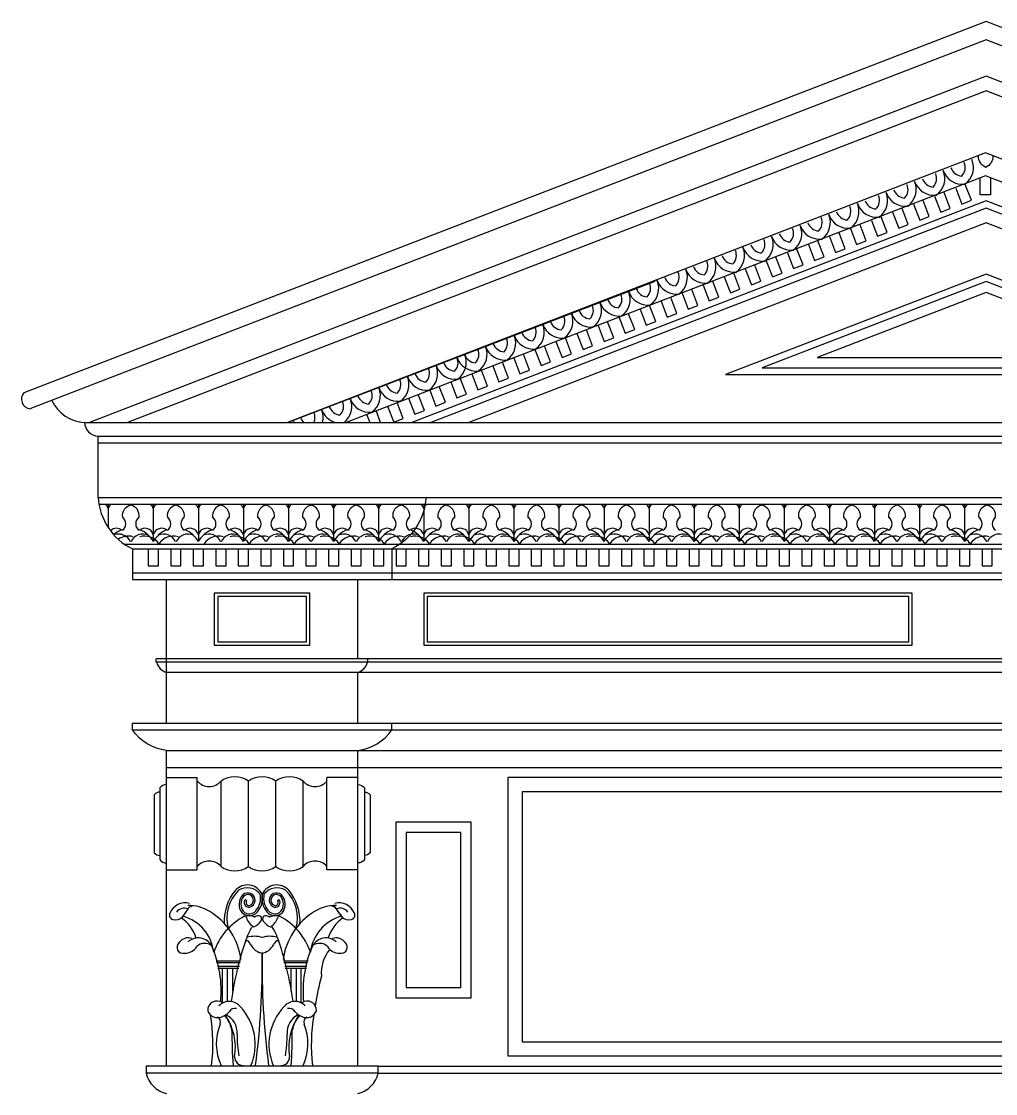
# Model space of a CAD drawing. Header units: metres. Extents: x 43070 to 45901, y 14841 to 19375.
# Drawn here: x 43071 to 44500, y 17803 to 19375 of the extents above; entities that cross this region are included whole.
import ezdxf

# ---------------------------------------------------------------- set-up
doc = ezdxf.new("R2010")
doc.units = ezdxf.units.M
for name, color, linetype in [('1', 3, 'Continuous'), ('3', 3, 'Continuous'), ('7', 7, 'Continuous')]:
    doc.layers.add(name, color=color, linetype=linetype)

# ---------------------------------------------------------------- blocks, each defined once
blk = doc.blocks.new('FH01F008')
at = {"layer": '1'}
for p, q in [((-47.25, 3704.4), (2409.75, 3704.4)), ((-46.07, 3609.96), (2408.64, 3609.96)), ((-11.07, 3555), (2373.57, 3555)), ((0, 3548.47), (2362.5, 3548.47)), ((0, 3515.4), (2362.5, 3515.4)), ((2329.43, 3391.52), (33.08, 3391.52)), ((0, 3298.05), (2362.5, 3298.05)), ((47.25, 3269.7), (2315.25, 3269.7)), ((47.25, 3231.9), (89.78, 3231.9)), ((89.78, 3104.33), (89.78, 3231.9)), ((122.85, 3109.05), (122.85, 3227.18)), ((160.65, 3109.05), (160.65, 3227.18)), ((198.45, 3109.05), (198.45, 3227.18)), ((236.25, 3109.05), (236.25, 3227.18)), ((269.33, 3104.33), (269.33, 3231.9)), ((311.85, 3231.9), (269.33, 3231.9)), ((47.25, 3104.33), (89.78, 3104.33)), ((311.85, 3104.33), (269.33, 3104.33)), ((340.2, 2823.33), (18.9, 2823.33)), ((340.2, 2823.33), (2022.3, 2823.33))]:
    blk.add_line(p, q, dxfattribs=at)
for points in [[(2512.62, 3764.29), (1181.25, 4277.84), (-150.12, 3764.29)], [(2504.25, 3742.2), (1181.25, 4252.58), (-141.75, 3742.2)], [(2064.77, 3723.3), (1180.35, 4064.49), (295.92, 3723.3)], [(1139.29, 4047.4), (1147.75, 4025.34), (1160.99, 4030.42), (1152.52, 4052.48)], [(1187.3, 4061.54), (1187.45, 4037.91), (1173.28, 4037.82), (1173.13, 4061.45)], [(1110.17, 4036.22), (1118.64, 4014.16), (1131.87, 4019.24), (1123.41, 4041.3)], [(1952.76, 3732.12), (1181.25, 4029.74), (386.89, 3723.3)], [(1949.36, 3723.3), (1181.25, 4019.62), (413.14, 3723.3)], [(1051.95, 4013.87), (1060.41, 3991.81), (1073.65, 3996.89), (1065.18, 4018.95)], [(1081.06, 4025.04), (1089.53, 4002.99), (1102.76, 4008.07), (1094.29, 4030.12)], [(1022.83, 4002.69), (1031.3, 3980.64), (1044.53, 3985.72), (1036.07, 4007.77)], [(993.72, 3991.52), (1002.19, 3969.46), (1015.42, 3974.54), (1006.95, 3996.6)], [(935.49, 3969.17), (943.96, 3947.11), (957.19, 3952.19), (948.73, 3974.25)], [(964.61, 3980.34), (973.07, 3958.29), (986.31, 3963.37), (977.84, 3985.42)], [(906.38, 3957.99), (914.84, 3935.93), (928.08, 3941.01), (919.61, 3963.07)], [(877.26, 3946.81), (885.73, 3924.76), (898.96, 3929.84), (890.5, 3951.89)], [(848.15, 3935.64), (856.62, 3913.58), (869.85, 3918.66), (861.38, 3940.72)], [(789.92, 3913.29), (798.39, 3891.23), (811.62, 3896.31), (803.16, 3918.37)], [(819.04, 3924.46), (827.5, 3902.41), (840.74, 3907.49), (832.27, 3929.54)], [(760.81, 3902.11), (769.28, 3880.06), (782.51, 3885.14), (774.04, 3907.19)], [(731.7, 3890.94), (740.16, 3868.88), (753.4, 3873.96), (744.93, 3896.02)], [(673.47, 3868.58), (681.94, 3846.53), (695.17, 3851.61), (686.7, 3873.66)], [(702.58, 3879.76), (711.05, 3857.7), (724.28, 3862.78), (715.82, 3884.84)], [(644.36, 3857.41), (652.82, 3835.35), (666.06, 3840.43), (657.59, 3862.49)], [(615.24, 3846.23), (623.71, 3824.18), (636.94, 3829.26), (628.47, 3851.31)], [(557.01, 3823.88), (565.48, 3801.83), (578.71, 3806.91), (570.25, 3828.96)], [(586.13, 3835.06), (594.59, 3813), (607.83, 3818.08), (599.36, 3840.14)], [(527.9, 3812.71), (536.37, 3790.65), (549.6, 3795.73), (541.13, 3817.79)], [(498.79, 3801.53), (507.25, 3779.47), (520.49, 3784.55), (512.02, 3806.61)], [(440.56, 3779.18), (449.03, 3757.12), (462.26, 3762.2), (453.79, 3784.26)], [(469.67, 3790.35), (478.14, 3768.3), (491.37, 3773.38), (482.91, 3795.43)], [(411.45, 3768), (419.91, 3745.95), (433.15, 3751.03), (424.68, 3773.08)], [(382.33, 3756.83), (390.8, 3734.77), (404.03, 3739.85), (395.57, 3761.91)], [(343.58, 3723.3), (337.34, 3739.56)], [(353.22, 3745.65), (361.68, 3723.6), (374.92, 3728.68), (366.45, 3750.73)], [(324.1, 3734.48), (328.39, 3723.3)], [(21.89, 3548.47), (21.89, 3524.85), (36.06, 3524.85), (36.06, 3548.47)], [(53.07, 3548.47), (53.07, 3524.85), (67.25, 3524.85), (67.25, 3548.47)], [(84.26, 3548.47), (84.26, 3524.85), (98.43, 3524.85), (98.43, 3548.47)], [(115.44, 3548.47), (115.44, 3524.85), (129.62, 3524.85), (129.62, 3548.47)], [(146.63, 3548.47), (146.63, 3524.85), (160.8, 3524.85), (160.8, 3548.47)], [(177.81, 3548.47), (177.81, 3524.85), (191.99, 3524.85), (191.99, 3548.47)], [(209, 3548.47), (209, 3524.85), (223.17, 3524.85), (223.17, 3548.47)], [(240.18, 3548.47), (240.18, 3524.85), (254.36, 3524.85), (254.36, 3548.47)], [(271.37, 3548.47), (271.37, 3524.85), (285.54, 3524.85), (285.54, 3548.47)], [(302.55, 3548.47), (302.55, 3524.85), (316.73, 3524.85), (316.73, 3548.47)], [(333.74, 3548.47), (333.74, 3524.85), (347.91, 3524.85), (347.91, 3548.47)], [(364.92, 3548.47), (364.92, 3524.85), (379.1, 3524.85), (379.1, 3548.47)], [(396.11, 3548.47), (396.11, 3524.85), (410.28, 3524.85), (410.28, 3548.47)], [(427.29, 3548.47), (427.29, 3524.85), (441.47, 3524.85), (441.47, 3548.47)], [(458.48, 3548.47), (458.48, 3524.85), (472.65, 3524.85), (472.65, 3548.47)], [(489.66, 3548.47), (489.66, 3524.85), (503.84, 3524.85), (503.84, 3548.47)], [(520.85, 3548.47), (520.85, 3524.85), (535.02, 3524.85), (535.02, 3548.47)], [(552.03, 3548.47), (552.03, 3524.85), (566.21, 3524.85), (566.21, 3548.47)], [(583.22, 3548.47), (583.22, 3524.85), (597.39, 3524.85), (597.39, 3548.47)], [(614.4, 3548.47), (614.4, 3524.85), (628.58, 3524.85), (628.58, 3548.47)], [(645.59, 3548.47), (645.59, 3524.85), (659.76, 3524.85), (659.76, 3548.47)], [(676.77, 3548.47), (676.77, 3524.85), (690.95, 3524.85), (690.95, 3548.47)], [(707.96, 3548.47), (707.96, 3524.85), (722.13, 3524.85), (722.13, 3548.47)], [(739.14, 3548.47), (739.14, 3524.85), (753.32, 3524.85), (753.32, 3548.47)], [(770.33, 3548.47), (770.33, 3524.85), (784.5, 3524.85), (784.5, 3548.47)], [(801.51, 3548.47), (801.51, 3524.85), (815.69, 3524.85), (815.69, 3548.47)], [(832.7, 3548.47), (832.7, 3524.85), (846.87, 3524.85), (846.87, 3548.47)], [(863.88, 3548.47), (863.88, 3524.85), (878.06, 3524.85), (878.06, 3548.47)], [(895.07, 3548.47), (895.07, 3524.85), (909.24, 3524.85), (909.24, 3548.47)], [(926.25, 3548.47), (926.25, 3524.85), (940.43, 3524.85), (940.43, 3548.47)], [(957.44, 3548.47), (957.44, 3524.85), (971.61, 3524.85), (971.61, 3548.47)], [(988.62, 3548.47), (988.62, 3524.85), (1002.8, 3524.85), (1002.8, 3548.47)], [(1019.81, 3548.47), (1019.81, 3524.85), (1033.98, 3524.85), (1033.98, 3548.47)], [(1050.99, 3548.47), (1050.99, 3524.85), (1065.17, 3524.85), (1065.17, 3548.47)], [(1082.18, 3548.47), (1082.18, 3524.85), (1096.35, 3524.85), (1096.35, 3548.47)], [(1113.36, 3548.47), (1113.36, 3524.85), (1127.54, 3524.85), (1127.54, 3548.47)], [(1144.55, 3548.47), (1144.55, 3524.85), (1158.72, 3524.85), (1158.72, 3548.47)], [(1175.73, 3548.47), (1175.73, 3524.85), (1189.91, 3524.85), (1189.91, 3548.47)]]:
    blk.add_lwpolyline(points, dxfattribs=at)
for points in [[(1122.07, 4071.67, 0.35), (1152.03, 4052.8, 0.35), (1161.66, 4086.87, 0.35)], [(1132.76, 4075.46, 0.3), (1147.72, 4064.03, 0.3), (1151.18, 4082.53, 0.3)], [(1190.64, 4092, -0.3), (1180.87, 4075.91, -0.3), (1170.91, 4091.88, -0.3)], [(1082.49, 4056.48, 0.35), (1112.44, 4037.61, 0.35), (1122.07, 4071.67, 0.35)], [(1093.18, 4060.26, 0.3), (1108.13, 4048.84, 0.3), (1111.6, 4067.33, 0.3)], [(1042.9, 4041.28, 0.35), (1072.85, 4022.41, 0.35), (1082.49, 4056.48, 0.35)], [(1053.59, 4045.07, 0.3), (1068.54, 4033.64, 0.3), (1072.01, 4052.14, 0.3)], [(1003.32, 4026.09, 0.35), (1033.27, 4007.22, 0.35), (1042.9, 4041.28, 0.35)], [(1014.01, 4029.87, 0.3), (1028.96, 4018.44, 0.3), (1032.43, 4036.94, 0.3)], [(963.73, 4010.89, 0.35), (993.68, 3992.02, 0.35), (1003.32, 4026.09, 0.35)], [(974.42, 4014.67, 0.3), (989.37, 4003.25, 0.3), (992.84, 4021.75, 0.3)], [(924.14, 3995.69, 0.35), (954.1, 3976.83, 0.35), (963.73, 4010.89, 0.35)], [(934.83, 3999.48, 0.3), (949.79, 3988.05, 0.3), (953.25, 4006.55, 0.3)], [(884.56, 3980.5, 0.35), (914.51, 3961.63, 0.35), (924.14, 3995.69, 0.35)], [(895.25, 3984.28, 0.3), (910.2, 3972.86, 0.3), (913.67, 3991.35, 0.3)], [(844.97, 3965.3, 0.35), (874.92, 3946.43, 0.35), (884.56, 3980.5, 0.35)], [(855.66, 3969.09, 0.3), (870.61, 3957.66, 0.3), (874.08, 3976.16, 0.3)], [(805.38, 3950.11, 0.35), (835.34, 3931.24, 0.35), (844.97, 3965.3, 0.35)], [(816.07, 3953.89, 0.3), (831.03, 3942.46, 0.3), (834.49, 3960.96, 0.3)], [(765.8, 3934.91, 0.35), (795.75, 3916.04, 0.35), (805.38, 3950.11, 0.35)], [(776.49, 3938.7, 0.3), (791.44, 3927.27, 0.3), (794.91, 3945.77, 0.3)], [(726.21, 3919.72, 0.35), (756.16, 3900.85, 0.35), (765.8, 3934.91, 0.35)], [(736.9, 3923.5, 0.3), (751.85, 3912.07, 0.3), (755.32, 3930.57, 0.3)], [(686.63, 3904.52, 0.35), (716.58, 3885.65, 0.35), (726.21, 3919.72, 0.35)], [(697.32, 3908.3, 0.3), (712.27, 3896.88, 0.3), (715.74, 3915.38, 0.3)], [(647.04, 3889.32, 0.35), (676.99, 3870.46, 0.35), (686.63, 3904.52, 0.35)], [(657.73, 3893.11, 0.3), (672.68, 3881.68, 0.3), (676.15, 3900.18, 0.3)], [(607.45, 3874.13, 0.35), (637.41, 3855.26, 0.35), (647.04, 3889.32, 0.35)], [(567.87, 3858.93, 0.35), (597.82, 3840.06, 0.35), (607.45, 3874.13, 0.35)], [(618.14, 3877.91, 0.3), (633.1, 3866.49, 0.3), (636.56, 3884.98, 0.3)], [(528.28, 3843.74, 0.35), (558.23, 3824.87, 0.35), (567.87, 3858.93, 0.35)], [(578.56, 3862.72, 0.3), (593.51, 3851.29, 0.3), (596.98, 3869.79, 0.3)], [(488.69, 3828.54, 0.35), (518.65, 3809.67, 0.35), (528.28, 3843.74, 0.35)], [(538.97, 3847.52, 0.3), (553.92, 3836.09, 0.3), (557.39, 3854.59, 0.3)], [(449.11, 3813.35, 0.35), (479.06, 3794.48, 0.35), (488.69, 3828.54, 0.35)], [(499.38, 3832.33, 0.3), (514.34, 3820.9, 0.3), (517.8, 3839.4, 0.3)], [(420.21, 3801.93, 0.35), (450.16, 3783.07, 0.35), (459.8, 3817.13, 0.35)], [(430.9, 3805.72, 0.3), (445.85, 3794.29, 0.3), (449.32, 3812.79, 0.3)], [(459.8, 3817.13, 0.3), (474.75, 3805.7, 0.3), (478.22, 3824.2, 0.3)], [(380.63, 3786.74, 0.35), (410.58, 3767.87, 0.35), (420.21, 3801.93, 0.35)], [(391.32, 3790.52, 0.3), (406.27, 3779.1, 0.3), (409.74, 3797.59, 0.3)], [(341.04, 3771.54, 0.35), (370.99, 3752.67, 0.35), (380.63, 3786.74, 0.35)], [(351.73, 3775.33, 0.3), (366.68, 3763.9, 0.3), (370.15, 3782.4, 0.3)], [(301.45, 3756.35, 0.35), (331.41, 3737.48, 0.35), (341.04, 3771.54, 0.35)], [(312.14, 3760.13, 0.3), (327.1, 3748.7, 0.3), (330.56, 3767.2, 0.3)], [(272.56, 3744.94, 0.3), (287.51, 3733.51, 0.3), (290.98, 3752.01, 0.3)], [(293.14, 3723.3, 0.33), (301.45, 3756.35)], [(251.25, 3723.3, 0.2), (251.39, 3736.81)], [(263.19, 3723.3, 0.16), (261.87, 3741.15)], [(261.87, 3741.15, 0.24), (280.67, 3723.3, 0.24)], [(222.28, 3725.96, 0.03), (223.37, 3723.3, 0.03)], [(232.97, 3729.74, 0.11), (237.04, 3723.3, 0.11)]]:
    blk.add_lwpolyline(points, format="xyb", dxfattribs=at)
for points in [[(1541.58, 3789.45), (1181.25, 3928.46), (820.92, 3789.45)], [(1414.7, 3813.07), (1181.25, 3903.13), (947.8, 3813.07)], [(118.13, 3419.95), (240.98, 3419.95), (240.98, 3482.33), (118.13, 3482.33)], [(408.17, 3419.95), (1074.4, 3419.95), (1074.4, 3482.33), (408.17, 3482.33)], [(539.2, 2866.41), (1823.3, 2866.41), (1823.3, 3212.45), (539.2, 3212.45)], [(378.94, 2941.46), (454.48, 2941.46), (454.48, 3156.27), (378.94, 3156.27)]]:
    blk.add_lwpolyline(points, close=True, dxfattribs=at)
for centre, radius, start, end in [((-140.18, 3755.42), 13.32, 138.24, 263.24), ((141.75, 3200.48), 32.7, 54.7, 125.3), ((179.55, 3199.95), 33.14, 55.23, 124.77), ((217.35, 3200.48), 32.7, 54.7, 125.3), ((106.31, 3241.73), 22.03, 221.36, 318.64), ((252.79, 3241.73), 22.03, 221.36, 318.64), ((106.31, 3094.49), 22.03, 41.36, 138.64), ((252.79, 3094.49), 22.03, 41.36, 138.64), ((141.75, 3135.74), 32.7, 234.7, 305.3), ((179.55, 3136.27), 33.14, 235.23, 304.77), ((217.35, 3135.74), 32.7, 234.7, 305.3)]:
    blk.add_arc(centre, radius, start, end, dxfattribs=at)
at = {"layer": '3'}
for p, q in [((-33.4, 3608.87), (-33.4, 3577.91)), ((28.97, 3608.87), (28.97, 3558.5)), ((91.34, 3608.87), (91.34, 3558.5)), ((91.34, 3608.87), (91.34, 3558.5)), ((91.34, 3608.87), (91.34, 3558.5)), ((153.71, 3608.87), (153.71, 3558.5)), ((216.08, 3608.87), (216.08, 3558.5)), ((216.08, 3608.87), (216.08, 3558.5)), ((278.45, 3608.87), (278.45, 3558.5)), ((340.82, 3608.87), (340.82, 3558.5)), ((403.19, 3608.87), (403.19, 3558.5)), ((403.19, 3608.87), (403.19, 3558.5)), ((465.56, 3608.87), (465.56, 3558.5)), ((527.93, 3608.87), (527.93, 3558.5)), ((590.3, 3608.87), (590.3, 3558.5)), ((652.67, 3608.87), (652.67, 3558.5)), ((652.67, 3608.87), (652.67, 3558.5)), ((715.04, 3608.87), (715.04, 3558.5)), ((777.41, 3608.87), (777.41, 3558.5)), ((839.78, 3608.87), (839.78, 3558.5)), ((902.15, 3608.87), (902.15, 3558.5)), ((902.15, 3608.87), (902.15, 3558.5)), ((964.52, 3608.87), (964.52, 3558.5)), ((1026.89, 3608.87), (1026.89, 3558.5)), ((1089.26, 3608.87), (1089.26, 3558.5)), ((1151.63, 3608.87), (1151.63, 3558.5)), ((1151.63, 3608.87), (1151.63, 3558.5)), ((156.48, 3063.54), (158.27, 3061.65)), ((202.62, 3063.54), (200.83, 3061.65)), ((115.92, 2978.75), (149.86, 2978.75)), ((116.56, 2976.15), (149.25, 2976.15)), ((117.73, 2970.95), (148.06, 2970.95)), ((118.27, 2968.35), (147.48, 2968.35)), ((124.96, 2920.15), (124.96, 2968.35)), ((131.6, 2922.25), (131.6, 2968.35)), ((138.93, 2936.62), (138.93, 2968.35)), ((209.22, 2978.75), (243.16, 2978.75)), ((209.83, 2976.15), (242.52, 2976.15)), ((211.02, 2970.95), (241.35, 2970.95)), ((211.6, 2968.35), (240.81, 2968.35)), ((219.8, 2936.62), (219.8, 2968.35)), ((227.12, 2922.25), (227.12, 2968.35)), ((233.77, 2920.15), (233.77, 2968.35))]:
    blk.add_line(p, q, dxfattribs=at)
for centre, radius, start, end in [((-39.62, 3603.29), 6.28, 9.44, 62.78), ((-27.18, 3603.29), 6.28, 117.22, 170.56), ((1.3, 3593.97), 15.31, 103.27, 187.63), ((-5.72, 3593.97), 15.31, 352.37, 76.73), ((22.75, 3603.29), 6.28, 9.44, 62.78), ((35.19, 3603.29), 6.28, 117.22, 170.56), ((63.67, 3593.97), 15.31, 103.27, 187.63), ((56.65, 3593.97), 15.31, 352.37, 76.73), ((85.12, 3603.29), 6.28, 9.44, 62.78), ((85.12, 3603.29), 6.28, 9.44, 62.78), ((85.12, 3603.29), 6.28, 9.44, 62.78), ((97.56, 3603.29), 6.28, 117.22, 170.56), ((97.56, 3603.29), 6.28, 117.22, 170.56), ((97.56, 3603.29), 6.28, 117.22, 170.56), ((126.04, 3593.97), 15.31, 103.27, 187.63), ((119.02, 3593.97), 15.31, 352.37, 76.73), ((147.49, 3603.29), 6.28, 9.44, 62.78), ((159.93, 3603.29), 6.28, 117.22, 170.56), ((188.41, 3593.97), 15.31, 103.27, 187.63), ((181.39, 3593.97), 15.31, 352.37, 76.73), ((209.86, 3603.29), 6.28, 9.44, 62.78), ((209.86, 3603.29), 6.28, 9.44, 62.78), ((222.3, 3603.29), 6.28, 117.22, 170.56), ((222.3, 3603.29), 6.28, 117.22, 170.56), ((250.78, 3593.97), 15.31, 103.27, 187.63), ((243.76, 3593.97), 15.31, 352.37, 76.73), ((272.23, 3603.29), 6.28, 9.44, 62.78), ((284.67, 3603.29), 6.28, 117.22, 170.56), ((313.15, 3593.97), 15.31, 103.27, 187.63), ((306.13, 3593.97), 15.31, 352.37, 76.73), ((334.6, 3603.29), 6.28, 9.44, 62.78), ((347.04, 3603.29), 6.28, 117.22, 170.56), ((375.52, 3593.97), 15.31, 103.27, 187.63), ((368.5, 3593.97), 15.31, 352.37, 76.73), ((396.97, 3603.29), 6.28, 9.44, 62.78), ((396.97, 3603.29), 6.28, 9.44, 62.78), ((409.41, 3603.29), 6.28, 117.22, 170.56), ((409.41, 3603.29), 6.28, 117.22, 170.56), ((437.89, 3593.97), 15.31, 103.27, 187.63), ((430.87, 3593.97), 15.31, 352.37, 76.73), ((459.34, 3603.29), 6.28, 9.44, 62.78), ((471.78, 3603.29), 6.28, 117.22, 170.56), ((500.26, 3593.97), 15.31, 103.27, 187.63), ((493.24, 3593.97), 15.31, 352.37, 76.73), ((521.71, 3603.29), 6.28, 9.44, 62.78), ((534.15, 3603.29), 6.28, 117.22, 170.56), ((562.63, 3593.97), 15.31, 103.27, 187.63), ((555.61, 3593.97), 15.31, 352.37, 76.73), ((584.08, 3603.29), 6.28, 9.44, 62.78), ((596.52, 3603.29), 6.28, 117.22, 170.56), ((625, 3593.97), 15.31, 103.27, 187.63), ((617.98, 3593.97), 15.31, 352.37, 76.73), ((646.45, 3603.29), 6.28, 9.44, 62.78), ((646.45, 3603.29), 6.28, 9.44, 62.78), ((658.89, 3603.29), 6.28, 117.22, 170.56), ((658.89, 3603.29), 6.28, 117.22, 170.56), ((687.37, 3593.97), 15.31, 103.27, 187.63), ((680.35, 3593.97), 15.31, 352.37, 76.73), ((708.82, 3603.29), 6.28, 9.44, 62.78), ((721.26, 3603.29), 6.28, 117.22, 170.56), ((749.74, 3593.97), 15.31, 103.27, 187.63), ((742.72, 3593.97), 15.31, 352.37, 76.73), ((771.19, 3603.29), 6.28, 9.44, 62.78), ((783.63, 3603.29), 6.28, 117.22, 170.56), ((812.11, 3593.97), 15.31, 103.27, 187.63), ((805.09, 3593.97), 15.31, 352.37, 76.73), ((833.56, 3603.29), 6.28, 9.44, 62.78), ((846, 3603.29), 6.28, 117.22, 170.56), ((874.48, 3593.97), 15.31, 103.27, 187.63), ((867.46, 3593.97), 15.31, 352.37, 76.73), ((895.93, 3603.29), 6.28, 9.44, 62.78), ((895.93, 3603.29), 6.28, 9.44, 62.78), ((908.37, 3603.29), 6.28, 117.22, 170.56), ((908.37, 3603.29), 6.28, 117.22, 170.56), ((936.85, 3593.97), 15.31, 103.27, 187.63), ((929.83, 3593.97), 15.31, 352.37, 76.73), ((958.3, 3603.29), 6.28, 9.44, 62.78), ((970.74, 3603.29), 6.28, 117.22, 170.56), ((999.22, 3593.97), 15.31, 103.27, 187.63), ((992.2, 3593.97), 15.31, 352.37, 76.73), ((1020.67, 3603.29), 6.28, 9.44, 62.78), ((1033.11, 3603.29), 6.28, 117.22, 170.56), ((1061.59, 3593.97), 15.31, 103.27, 187.63), ((1054.57, 3593.97), 15.31, 352.37, 76.73), ((1083.04, 3603.29), 6.28, 9.44, 62.78), ((1095.48, 3603.29), 6.28, 117.22, 170.56), ((1123.96, 3593.97), 15.31, 103.27, 187.63), ((1116.94, 3593.97), 15.31, 352.37, 76.73), ((1145.41, 3603.29), 6.28, 9.44, 62.78), ((1145.41, 3603.29), 6.28, 9.44, 62.78), ((1157.85, 3603.29), 6.28, 117.22, 170.56), ((1157.85, 3603.29), 6.28, 117.22, 170.56), ((1186.33, 3593.97), 15.31, 103.27, 187.63), ((1179.31, 3593.97), 15.31, 352.37, 76.73), ((-19.89, 3582.98), 10.79, 303.91, 56.09), ((15.46, 3582.98), 10.79, 123.91, 236.09), ((42.48, 3582.98), 10.79, 303.91, 56.09), ((77.83, 3582.98), 10.79, 123.91, 236.09), ((104.85, 3582.98), 10.79, 303.91, 56.09), ((140.2, 3582.98), 10.79, 123.91, 236.09), ((167.22, 3582.98), 10.79, 303.91, 56.09), ((202.57, 3582.98), 10.79, 123.91, 236.09), ((229.59, 3582.98), 10.79, 303.91, 56.09), ((264.94, 3582.98), 10.79, 123.91, 236.09), ((291.96, 3582.98), 10.79, 303.91, 56.09), ((327.31, 3582.98), 10.79, 123.91, 236.09), ((354.33, 3582.98), 10.79, 303.91, 56.09), ((389.68, 3582.98), 10.79, 123.91, 236.09), ((416.7, 3582.98), 10.79, 303.91, 56.09), ((452.05, 3582.98), 10.79, 123.91, 236.09), ((479.07, 3582.98), 10.79, 303.91, 56.09), ((514.42, 3582.98), 10.79, 123.91, 236.09), ((541.44, 3582.98), 10.79, 303.91, 56.09), ((576.79, 3582.98), 10.79, 123.91, 236.09), ((603.81, 3582.98), 10.79, 303.91, 56.09), ((639.16, 3582.98), 10.79, 123.91, 236.09), ((666.18, 3582.98), 10.79, 303.91, 56.09), ((701.53, 3582.98), 10.79, 123.91, 236.09), ((728.55, 3582.98), 10.79, 303.91, 56.09), ((763.9, 3582.98), 10.79, 123.91, 236.09), ((790.92, 3582.98), 10.79, 303.91, 56.09), ((826.27, 3582.98), 10.79, 123.91, 236.09), ((853.29, 3582.98), 10.79, 303.91, 56.09), ((888.64, 3582.98), 10.79, 123.91, 236.09), ((915.66, 3582.98), 10.79, 303.91, 56.09), ((951.01, 3582.98), 10.79, 123.91, 236.09), ((978.03, 3582.98), 10.79, 303.91, 56.09), ((1013.38, 3582.98), 10.79, 123.91, 236.09), ((1040.4, 3582.98), 10.79, 303.91, 56.09), ((1075.75, 3582.98), 10.79, 123.91, 236.09), ((1102.77, 3582.98), 10.79, 303.91, 56.09), ((1138.12, 3582.98), 10.79, 123.91, 236.09), ((1165.14, 3582.98), 10.79, 303.91, 56.09), ((1200.49, 3582.98), 10.79, 123.91, 236.09), ((-21.65, 3564.72), 12.14, 50.13, 134.61), ((-0.8, 3540.21), 37.38, 112.2, 131.93), ((17.23, 3564.72), 12.14, 14.62, 129.87), ((-3.62, 3540.21), 37.38, 29.29, 67.8), ((40.72, 3564.72), 12.14, 50.13, 165.38), ((61.57, 3540.21), 37.38, 112.2, 150.71), ((79.6, 3564.72), 12.14, 14.62, 129.87), ((58.75, 3540.21), 37.38, 29.29, 67.8), ((103.09, 3564.72), 12.14, 50.13, 165.38), ((123.94, 3540.21), 37.38, 112.2, 150.71), ((141.97, 3564.72), 12.14, 14.62, 129.87), ((121.12, 3540.21), 37.38, 29.29, 67.8), ((165.46, 3564.72), 12.14, 50.13, 165.38), ((186.31, 3540.21), 37.38, 112.2, 150.71), ((204.34, 3564.72), 12.14, 14.62, 129.87), ((183.49, 3540.21), 37.38, 29.29, 67.8), ((227.83, 3564.72), 12.14, 50.13, 165.38), ((248.68, 3540.21), 37.38, 112.2, 150.71), ((266.71, 3564.72), 12.14, 14.62, 129.87), ((245.86, 3540.21), 37.38, 29.29, 67.8), ((290.2, 3564.72), 12.14, 50.13, 165.38), ((311.05, 3540.21), 37.38, 112.2, 150.71), ((329.08, 3564.72), 12.14, 14.62, 129.87), ((308.23, 3540.21), 37.38, 29.29, 67.8), ((352.57, 3564.72), 12.14, 50.13, 165.38), ((373.42, 3540.21), 37.38, 112.2, 150.71), ((391.45, 3564.72), 12.14, 14.62, 129.87), ((370.6, 3540.21), 37.38, 29.29, 67.8), ((414.94, 3564.72), 12.14, 50.13, 165.38), ((435.79, 3540.21), 37.38, 112.2, 150.71), ((453.82, 3564.72), 12.14, 14.62, 129.87), ((432.97, 3540.21), 37.38, 29.29, 67.8), ((477.31, 3564.72), 12.14, 50.13, 165.38), ((498.16, 3540.21), 37.38, 112.2, 150.71), ((516.19, 3564.72), 12.14, 14.62, 129.87), ((495.34, 3540.21), 37.38, 29.29, 67.8), ((539.68, 3564.72), 12.14, 50.13, 165.38), ((560.53, 3540.21), 37.38, 112.2, 150.71), ((578.56, 3564.72), 12.14, 14.62, 129.87), ((557.71, 3540.21), 37.38, 29.29, 67.8), ((602.05, 3564.72), 12.14, 50.13, 165.38), ((622.9, 3540.21), 37.38, 112.2, 150.71), ((640.93, 3564.72), 12.14, 14.62, 129.87), ((620.08, 3540.21), 37.38, 29.29, 67.8), ((664.42, 3564.72), 12.14, 50.13, 165.38), ((685.27, 3540.21), 37.38, 112.2, 150.71), ((703.3, 3564.72), 12.14, 14.62, 129.87), ((682.45, 3540.21), 37.38, 29.29, 67.8), ((726.79, 3564.72), 12.14, 50.13, 165.38), ((747.64, 3540.21), 37.38, 112.2, 150.71), ((765.67, 3564.72), 12.14, 14.62, 129.87), ((744.82, 3540.21), 37.38, 29.29, 67.8), ((789.16, 3564.72), 12.14, 50.13, 165.38), ((810.01, 3540.21), 37.38, 112.2, 150.71), ((828.04, 3564.72), 12.14, 14.62, 129.87), ((807.19, 3540.21), 37.38, 29.29, 67.8), ((851.53, 3564.72), 12.14, 50.13, 165.38), ((872.38, 3540.21), 37.38, 112.2, 150.71), ((890.41, 3564.72), 12.14, 14.62, 129.87), ((869.56, 3540.21), 37.38, 29.29, 67.8), ((913.9, 3564.72), 12.14, 50.13, 165.38), ((934.75, 3540.21), 37.38, 112.2, 150.71), ((952.78, 3564.72), 12.14, 14.62, 129.87), ((931.93, 3540.21), 37.38, 29.29, 67.8), ((976.27, 3564.72), 12.14, 50.13, 165.38), ((997.12, 3540.21), 37.38, 112.2, 150.71), ((1015.15, 3564.72), 12.14, 14.62, 129.87), ((994.3, 3540.21), 37.38, 29.29, 67.8), ((1038.64, 3564.72), 12.14, 50.13, 165.38), ((1059.49, 3540.21), 37.38, 112.2, 150.71), ((1077.52, 3564.72), 12.14, 14.62, 129.87), ((1056.67, 3540.21), 37.38, 29.29, 67.8), ((1101.01, 3564.72), 12.14, 50.13, 165.38), ((1121.86, 3540.21), 37.38, 112.2, 150.71), ((1139.89, 3564.72), 12.14, 14.62, 129.87), ((1119.04, 3540.21), 37.38, 29.29, 67.8), ((1163.38, 3564.72), 12.14, 50.13, 165.38), ((1184.23, 3540.21), 37.38, 112.2, 150.71), ((-19.05, 3550.93), 17.95, 23.27, 110.98), ((-5.42, 3541.63), 24.39, 75.2, 124.96), ((14.63, 3550.93), 17.95, 64.91, 156.73), ((16.66, 3541.63), 24.39, 34.33, 104.8), ((43.32, 3550.93), 17.95, 23.27, 115.09), ((56.95, 3541.63), 24.39, 75.2, 145.67), ((77, 3550.93), 17.95, 64.91, 156.73), ((105.69, 3550.93), 17.95, 23.27, 115.09), ((119.32, 3541.63), 24.39, 75.2, 145.67), ((139.37, 3550.93), 17.95, 64.91, 156.73), ((141.4, 3541.63), 24.39, 34.33, 104.8), ((168.06, 3550.93), 17.95, 23.27, 115.09), ((181.69, 3541.63), 24.39, 75.2, 145.67), ((201.74, 3550.93), 17.95, 64.91, 156.73), ((203.77, 3541.63), 24.39, 34.33, 104.8), ((230.43, 3550.93), 17.95, 23.27, 115.09), ((244.06, 3541.63), 24.39, 75.2, 145.67), ((264.11, 3550.93), 17.95, 64.91, 156.73), ((266.14, 3541.63), 24.39, 34.33, 104.8), ((292.8, 3550.93), 17.95, 23.27, 115.09), ((306.43, 3541.63), 24.39, 75.2, 145.67), ((326.48, 3550.93), 17.95, 64.91, 156.73), ((328.51, 3541.63), 24.39, 34.33, 104.8), ((355.17, 3550.93), 17.95, 23.27, 115.09), ((368.8, 3541.63), 24.39, 75.2, 145.67), ((388.85, 3550.93), 17.95, 64.91, 156.73), ((390.88, 3541.63), 24.39, 34.33, 104.8), ((417.54, 3550.93), 17.95, 23.27, 115.09), ((431.17, 3541.63), 24.39, 75.2, 145.67), ((451.22, 3550.93), 17.95, 64.91, 156.73), ((453.25, 3541.63), 24.39, 34.33, 104.8), ((479.91, 3550.93), 17.95, 23.27, 115.09), ((493.54, 3541.63), 24.39, 75.2, 145.67), ((513.59, 3550.93), 17.95, 64.91, 156.73), ((515.62, 3541.63), 24.39, 34.33, 104.8), ((542.28, 3550.93), 17.95, 23.27, 115.09), ((555.91, 3541.63), 24.39, 75.2, 145.67), ((575.96, 3550.93), 17.95, 64.91, 156.73), ((577.99, 3541.63), 24.39, 34.33, 104.8), ((604.65, 3550.93), 17.95, 23.27, 115.09), ((618.28, 3541.63), 24.39, 75.2, 145.67), ((638.33, 3550.93), 17.95, 64.91, 156.73), ((640.36, 3541.63), 24.39, 34.33, 104.8), ((667.02, 3550.93), 17.95, 23.27, 115.09), ((680.65, 3541.63), 24.39, 75.2, 145.67), ((700.7, 3550.93), 17.95, 64.91, 156.73), ((702.73, 3541.63), 24.39, 34.33, 104.8), ((729.39, 3550.93), 17.95, 23.27, 115.09), ((743.02, 3541.63), 24.39, 75.2, 145.67), ((763.07, 3550.93), 17.95, 64.91, 156.73), ((765.1, 3541.63), 24.39, 34.33, 104.8), ((791.76, 3550.93), 17.95, 23.27, 115.09), ((805.39, 3541.63), 24.39, 75.2, 145.67), ((825.44, 3550.93), 17.95, 64.91, 156.73), ((827.47, 3541.63), 24.39, 34.33, 104.8), ((854.13, 3550.93), 17.95, 23.27, 115.09), ((867.76, 3541.63), 24.39, 75.2, 145.67), ((887.81, 3550.93), 17.95, 64.91, 156.73), ((889.84, 3541.63), 24.39, 34.33, 104.8), ((916.5, 3550.93), 17.95, 23.27, 115.09), ((930.13, 3541.63), 24.39, 75.2, 145.67), ((950.18, 3550.93), 17.95, 64.91, 156.73), ((952.21, 3541.63), 24.39, 34.33, 104.8), ((978.87, 3550.93), 17.95, 23.27, 115.09), ((992.5, 3541.63), 24.39, 75.2, 145.67), ((1012.55, 3550.93), 17.95, 64.91, 156.73), ((1014.58, 3541.63), 24.39, 34.33, 104.8), ((1041.24, 3550.93), 17.95, 23.27, 115.09), ((1054.87, 3541.63), 24.39, 75.2, 145.67), ((1074.92, 3550.93), 17.95, 64.91, 156.73), ((1076.95, 3541.63), 24.39, 34.33, 104.8), ((1103.61, 3550.93), 17.95, 23.27, 115.09), ((1117.24, 3541.63), 24.39, 75.2, 145.67), ((1137.29, 3550.93), 17.95, 64.91, 156.73), ((1139.32, 3541.63), 24.39, 34.33, 104.8), ((1165.98, 3550.93), 17.95, 23.27, 115.09), ((1179.61, 3541.63), 24.39, 75.2, 145.67), ((1199.66, 3550.93), 17.95, 64.91, 156.73), ((194.07, 3033.12), 67.03, 140.11, 183.29), ((183.07, 3037.89), 52.55, 133.29, 196.13), ((159.26, 3061.07), 22.42, 25.07, 137.87), ((158.91, 3056.75), 22.74, 37.41, 121.48), ((166.06, 3056.84), 18.48, 135.47, 217.77), ((159.73, 3062.41), 10.07, 287.06, 132.84), ((159.77, 3062.6), 7.71, 282.67, 142.26), ((150.6, 3065.35), 26.84, 319.65, 10.22), ((150.6, 3065.35), 29.44, 319.65, 10.22), ((208.5, 3065.35), 29.44, 169.78, 220.35), ((199.84, 3061.07), 22.42, 42.13, 154.93), ((208.5, 3065.35), 26.84, 169.78, 220.35), ((200.19, 3056.75), 22.74, 58.52, 142.59), ((199.37, 3062.41), 10.07, 47.16, 252.94), ((199.33, 3062.6), 7.71, 37.74, 257.33), ((193.04, 3056.84), 18.48, 322.23, 44.53), ((176.4, 3038.11), 52.14, 343.26, 46.84), ((165.03, 3033.12), 67.03, 356.73, 39.89), ((73.29, 3035.62), 23.1, 75.45, 157.72), ((77.08, 2997.69), 57.52, 58.57, 90.47), ((166.66, 3057.11), 16.52, 141.83, 217.23), ((161.25, 3059.13), 6.5, 137.22, 282.77), ((161.46, 3059.14), 4.06, 141.87, 270), ((197.85, 3059.13), 6.5, 257.23, 42.78), ((197.64, 3059.14), 4.06, 270, 38.13), ((192.44, 3057.11), 16.52, 322.77, 38.17), ((282.02, 2997.69), 57.52, 89.53, 121.43), ((285.8, 3035.62), 23.1, 22.28, 104.55), ((57.61, 3041.69), 6.3, 154.78, 255.79), ((71.81, 3038.57), 12.86, 66.24, 145.45), ((32.92, 3074), 50.02, 316.49, 332.2), ((53.78, 2983.19), 59.36, 6.94, 74.25), ((83.29, 3047.04), 7.12, 89.82, 149.27), ((60.12, 2969.08), 90.78, 7.06, 58.86), ((195.15, 2963.05), 86.85, 117.33, 161.67), ((161.91, 3055.45), 14.41, 223.52, 320.53), ((161.92, 3055.44), 11.83, 224.68, 318.94), ((155.84, 3038.26), 1.89, 3.27, 121.28), ((161.24, 3021.55), 19.32, 66.57, 106.93), ((174.42, 3030.16), 10.49, 86.15, 125.9), ((175.1, 3036.68), 3.95, 40.98, 89.64), ((183.99, 3036.68), 3.95, 90.36, 139.02), ((184.66, 3030.16), 10.49, 54.1, 93.85), ((197.19, 3055.45), 14.41, 219.47, 316.48), ((197.18, 3055.44), 11.83, 221.06, 315.32), ((197.84, 3021.55), 19.32, 73.07, 113.43), ((203.24, 3038.26), 1.89, 58.72, 176.73), ((163.94, 2963.05), 86.85, 18.33, 62.67), ((298.98, 2969.08), 90.78, 121.14, 172.94), ((305.3, 2983.19), 59.36, 105.75, 173.06), ((275.79, 3047.04), 7.12, 30.73, 90.18), ((275.79, 3047.04), 7.12, 30.73, 90.18), ((276.15, 3047.04), 7.12, 30.73, 90.18), ((326.17, 3074), 50.02, 207.8, 223.51), ((326.17, 3074), 50.02, 207.8, 223.51), ((326.52, 3074), 50.02, 207.8, 223.51), ((287.63, 3038.57), 12.86, 34.55, 113.76), ((301.47, 3041.69), 6.3, 284.21, 25.22), ((59.25, 3048.72), 13.51, 256.38, 317.37), ((33.28, 2991.09), 58.36, 19, 53.82), ((180.67, 3046.36), 24.3, 199.2, 239.01), ((214.03, 2992.14), 58.77, 144.04, 160.94), ((157.6, 3048.34), 25.14, 294.85, 323.83), ((173.47, 3036.53), 5.36, 325.56, 30.71), ((185.61, 3036.53), 5.36, 149.29, 214.44), ((201.48, 3048.34), 25.14, 216.17, 245.15), ((178.41, 3046.36), 24.3, 300.99, 340.8), ((145.05, 2992.14), 58.77, 19.06, 35.96), ((325.8, 2991.09), 58.36, 126.18, 161), ((299.83, 3048.72), 13.51, 222.63, 283.62), ((77.02, 2995.42), 14.87, 68.87, 145.48), ((91.21, 2989.04), 21.22, 29.05, 131.12), ((578.86, 2860.84), 446.47, 160.35, 172.1), ((168.65, 2976.75), 35.75, 71.96, 106.15), ((190.43, 2976.75), 35.75, 73.85, 108.04), ((-219.78, 2860.84), 446.47, 7.9, 19.65), ((267.87, 2989.04), 21.22, 48.88, 150.95), ((282.06, 2995.42), 14.87, 34.52, 111.13), ((70.14, 2997.35), 8.44, 129.58, 284.91), ((73.01, 3007.79), 18.61, 267.83, 329.72), ((99.97, 2986.88), 15.85, 51.87, 133.35), ((-31.25, 2936.98), 154.19, 354.38, 23.86), ((159.02, 3003.66), 2.7, 53.42, 154.62), ((115.65, 2974.28), 54.93, 28.53, 35.05), ((183.72, 3011.3), 22.54, 208.56, 259.32), ((175.36, 3011.3), 22.54, 280.68, 331.44), ((243.43, 2974.28), 54.93, 144.95, 151.47), ((200.06, 3003.66), 2.7, 25.38, 126.58), ((390.33, 2936.98), 154.19, 156.14, 185.62), ((259.11, 2986.88), 15.85, 46.65, 128.13), ((286.07, 3007.79), 18.61, 210.28, 272.17), ((288.94, 2997.35), 8.44, 255.09, 50.42), ((-874.57, 2972.61), 1054.26, 352.43, 0.94), ((1233.65, 2972.61), 1054.26, 179.06, 187.57), ((313.18, 2961.46), 51.79, 140.56, 184.56), ((675.19, 2849.16), 427.55, 165.34, 170.9), ((116.98, 2910.27), 12.73, 52.75, 183.03), ((134.1, 2902.8), 19.6, 38.15, 136.65), ((224.98, 2902.8), 19.6, 43.35, 141.85), ((242.1, 2910.27), 12.73, 356.97, 127.25), ((117.87, 2914.57), 14.49, 200.08, 293.86), ((115.28, 2925.3), 25.43, 289.42, 317.21), ((141.76, 2903.98), 8.8, 73.37, 152.63), ((95.14, 2863.3), 74.97, 336.76, 43.51), ((263.94, 2863.3), 74.97, 136.49, 203.24), ((217.32, 2903.98), 8.8, 27.37, 106.63), ((243.8, 2925.3), 25.43, 222.79, 250.58), ((241.21, 2914.57), 14.49, 246.14, 339.92), ((-131.42, 2863.14), 242.87, 353.04, 9.68), ((114.34, 2893.93), 7.63, 338.93, 64.02), ((96.52, 2875.01), 41.95, 9.75, 42.57), ((63.6, 2858.82), 78.92, 350.62, 34.03), ((117.37, 2878.98), 27.77, 356.53, 65.22), ((241.71, 2878.98), 27.77, 114.78, 183.47), ((295.48, 2858.82), 78.92, 145.97, 189.38), ((262.56, 2875.01), 41.95, 137.43, 170.25), ((244.74, 2893.93), 7.63, 115.98, 201.07), ((490.5, 2863.14), 242.87, 170.32, 186.96), ((188.65, 2863.9), 72.52, 157.9, 204.59), ((771.65, 2876.92), 633.82, 179.53, 183.91), ((295.09, 2873.47), 150.05, 178.54, 190.16), ((64, 2873.47), 150.05, 349.84, 1.46), ((-412.57, 2876.92), 633.82, 356.09, 0.47), ((170.44, 2863.9), 72.52, 335.41, 22.1), ((153.47, 2845.72), 12, 178.89, 271.16), ((205.61, 2845.72), 12, 268.84, 1.11)]:
    blk.add_arc(centre, radius, start, end, dxfattribs=at)
at = {"layer": '7'}
for p, q in [((214.53, 3723.3), (723.27, 3918.59)), ((-66.15, 3723.3), (2428.65, 3723.3)), ((-47.25, 3619.35), (-47.25, 3704.4)), ((-47.25, 3694.95), (2409.75, 3694.95)), ((-47.25, 3619.35), (2409.75, 3619.35)), ((0, 3505.95), (2362.5, 3505.95)), ((47.25, 3307.5), (47.25, 3505.95)), ((311.85, 3396.24), (311.85, 3505.95)), ((2329.43, 3396.24), (33.08, 3396.24)), ((33.08, 3391.52), (33.08, 3396.24)), ((326.03, 3391.52), (326.03, 3396.24)), ((2315.25, 3377.34), (47.25, 3377.34)), ((311.85, 3307.5), (311.85, 3377.34)), ((0, 3307.5), (2362.5, 3307.5)), ((47.25, 2832.78), (47.25, 3269.7)), ((311.85, 3246.08), (311.85, 3269.7)), ((47.25, 3246.08), (2315.25, 3246.08)), ((311.85, 2832.78), (311.85, 3246.08)), ((340.2, 2832.78), (18.9, 2832.78)), ((18.9, 2832.78), (18.9, 2823.33)), ((340.2, 2832.78), (2022.3, 2832.78)), ((340.2, 2823.33), (340.2, 2832.78))]:
    blk.add_line(p, q, dxfattribs=at)
for points in [[(2421.96, 3723.3), (1181.25, 4201.93), (-59.46, 3723.3)], [(2369.45, 3723.3), (1181.25, 4181.68), (-6.95, 3723.3)], [(2146.17, 3723.3), (1180.35, 4095.89), (214.53, 3723.3)], [(1896.85, 3723.3), (1181.25, 3999.36), (465.65, 3723.3)]]:
    blk.add_lwpolyline(points, dxfattribs=at)
for points in [[(1490.83, 3798.9), (1181.25, 3918.33), (871.67, 3798.9), (1490.83, 3798.9)], [(113.4, 3415.23), (245.7, 3415.23), (245.7, 3487.05), (113.4, 3487.05)], [(403.45, 3415.23), (1079.12, 3415.23), (1079.12, 3487.05), (403.45, 3487.05)], [(519.75, 2846.96), (1842.75, 2846.96), (1842.75, 3231.9), (519.75, 3231.9)], [(364.77, 2927.28), (468.66, 2927.28), (468.66, 3170.44), (364.77, 3170.44)]]:
    blk.add_lwpolyline(points, close=True, dxfattribs=at)
for points in [[(-111.22, 3753.76, 0.29), (-66.15, 3723.3, 0.4), (-47.25, 3704.4)], [(-47.25, 3619.35, 0.27), (0, 3548.47), (0, 3505.95)], [(406.35, 3619.35, -0.27), (359.1, 3548.47), (359.1, 3505.95)], [(47.25, 3269.7, -0.22), (0, 3298.05), (0, 3307.5)], [(311.85, 3269.7, 0.22), (359.1, 3298.05), (359.1, 3307.5)], [(47.25, 3222.33, 0.24), (37.8, 3217.72), (37.8, 3118.5, 0.24), (47.25, 3113.89)], [(311.85, 3222.33, -0.24), (321.3, 3217.72), (321.3, 3118.5, -0.24), (311.85, 3113.89)], [(37.8, 3211.96, 0.21), (30.24, 3208.28), (30.24, 3127.95, 0.21), (37.8, 3124.27)], [(321.3, 3211.96, -0.21), (328.86, 3208.28), (328.86, 3127.95, -0.21), (321.3, 3124.27)]]:
    blk.add_lwpolyline(points, format="xyb", dxfattribs=at)
for centre, radius, start, end in [((52.82, 3396.21), 19.68, 193.81, 253.55), ((306.28, 3396.21), 19.68, 286.45, 346.19), ((56.03, 2832.11), 38.15, 193.3, 256.7), ((303.07, 2832.11), 38.15, 283.3, 346.7)]:
    blk.add_arc(centre, radius, start, end, dxfattribs=at)

msp = doc.modelspace()

# ---------------------------------------------------------------- block references
at = {"layer": '7', "xscale": 1.06, "yscale": 1.06, "zscale": 1.06}
msp.add_blockref('FH01F008', (43233.49, 14840.68), dxfattribs=at)

doc.saveas('drawing.dxf')
